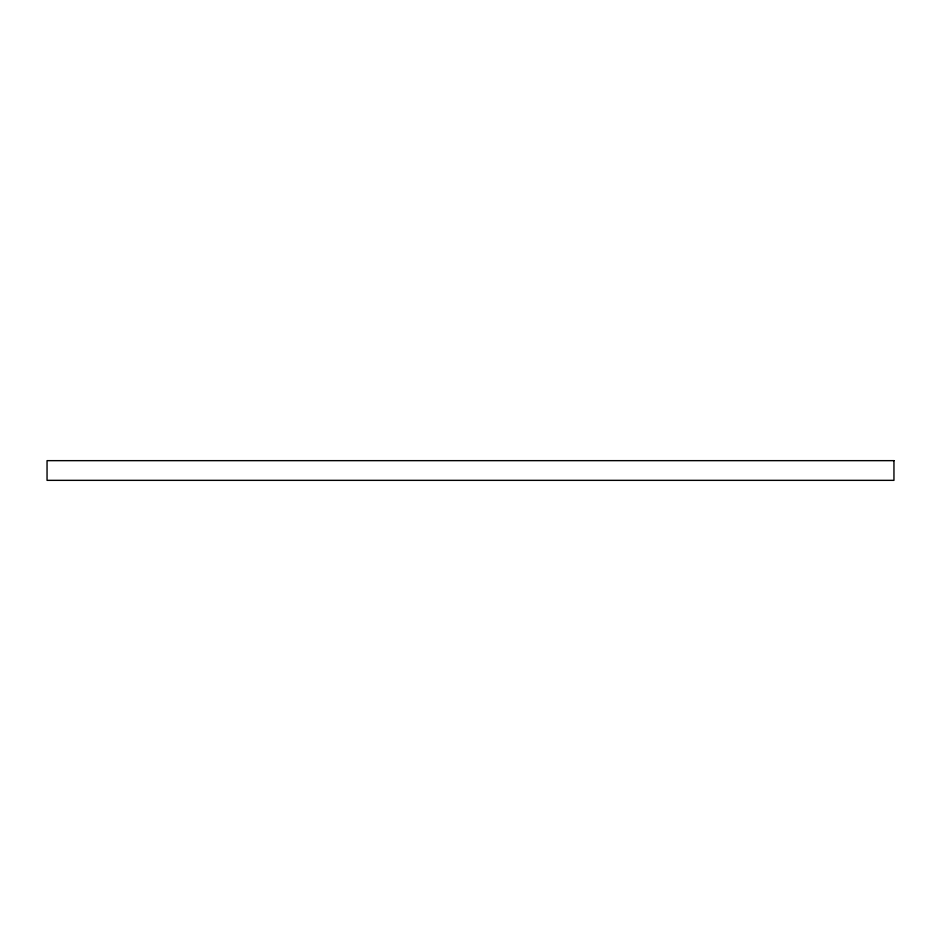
<?xml version="1.0" encoding="UTF-8"?>
<svg xmlns="http://www.w3.org/2000/svg" width="941" height="941" viewBox="0 0 941 941"><rect width="100%" height="100%" fill="white"/><g stroke="black" fill="none" stroke-linecap="round" stroke-linejoin="round"><path stroke-width="1.41" d="M893.95 460.655L47.05 460.655L47.05 480.345L893.95 480.345L893.95 460.655"/></g></svg>
